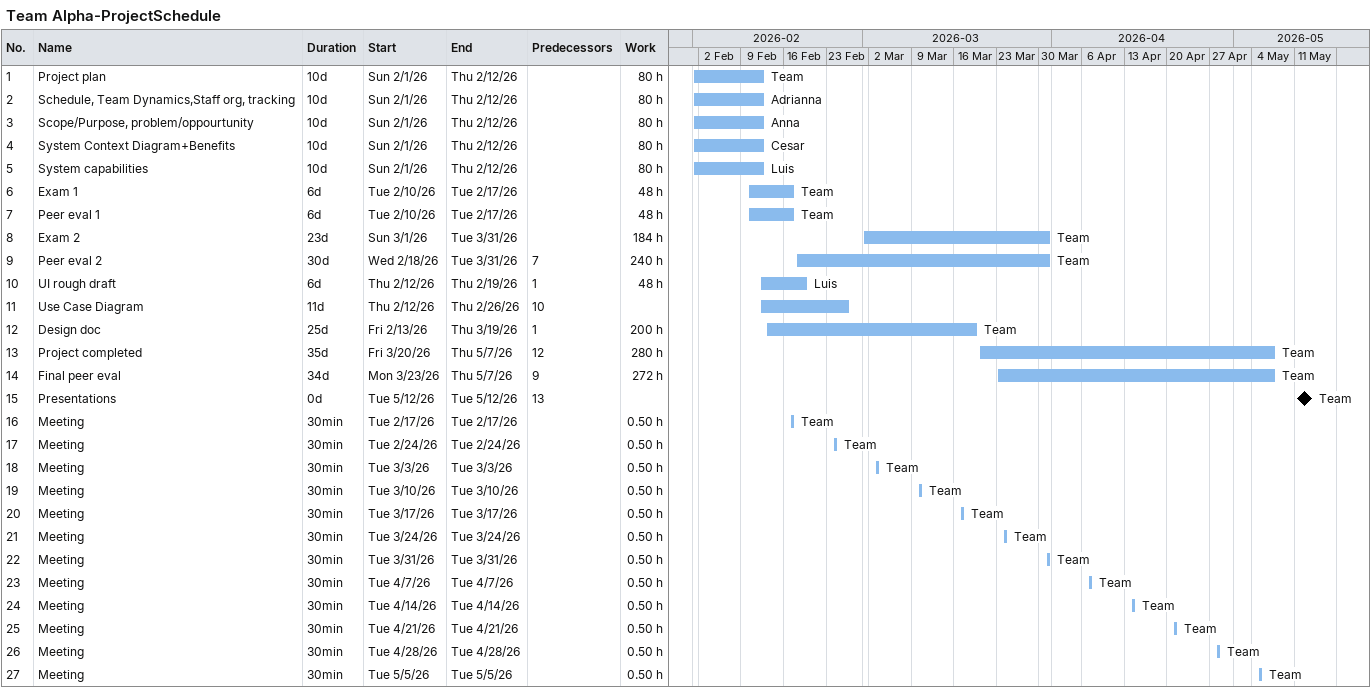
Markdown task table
Team Alpha-ProjectSchedule

| ID | Task | Duration | Start | Finish | Predecessors | Resources | Work (h) |
|---|---|---|---|---|---|---|---|
| 1 | Project plan | 10d | 2026-02-01 | 2026-02-12 |  | Team | 80 |
| 2 | Schedule, Team Dynamics,Staff org, tracking | 10d | 2026-02-01 | 2026-02-12 |  | Adrianna | 80 |
| 3 | Scope/Purpose, problem/oppourtunity | 10d | 2026-02-01 | 2026-02-12 |  | Anna | 80 |
| 4 | System Context Diagram+Benefits | 10d | 2026-02-01 | 2026-02-12 |  | Cesar | 80 |
| 5 | System capabilities | 10d | 2026-02-01 | 2026-02-12 |  | Luis | 80 |
| 6 | Exam 1 | 6d | 2026-02-10 | 2026-02-17 |  | Team | 48 |
| 7 | Peer eval 1 | 6d | 2026-02-10 | 2026-02-17 |  | Team | 48 |
| 8 | Exam 2 | 23d | 2026-03-01 | 2026-03-31 |  | Team | 184 |
| 9 | Peer eval 2 | 30d | 2026-02-18 | 2026-03-31 | 7 | Team | 240 |
| 10 | UI rough draft | 6d | 2026-02-12 | 2026-02-19 | 1 | Luis | 48 |
| 11 | Use Case Diagram | 11d | 2026-02-12 | 2026-02-26 | 10 |  |  |
| 12 | Design doc | 25d | 2026-02-13 | 2026-03-19 | 1 | Team | 200 |
| 13 | Project completed | 35d | 2026-03-20 | 2026-05-07 | 12 | Team | 280 |
| 14 | Final peer eval | 34d | 2026-03-23 | 2026-05-07 | 9 | Team | 272 |
| 15 | Presentations | 0d | 2026-05-12 | 2026-05-12 | 13 | Team |  |
| 16 | Meeting | 30min | 2026-02-17 | 2026-02-17 |  | Team | 0.50 |
| 17 | Meeting | 30min | 2026-02-24 | 2026-02-24 |  | Team | 0.50 |
| 18 | Meeting | 30min | 2026-03-03 | 2026-03-03 |  | Team | 0.50 |
| 19 | Meeting | 30min | 2026-03-10 | 2026-03-10 |  | Team | 0.50 |
| 20 | Meeting | 30min | 2026-03-17 | 2026-03-17 |  | Team | 0.50 |
| 21 | Meeting | 30min | 2026-03-24 | 2026-03-24 |  | Team | 0.50 |
| 22 | Meeting | 30min | 2026-03-31 | 2026-03-31 |  | Team | 0.50 |
| 23 | Meeting | 30min | 2026-04-07 | 2026-04-07 |  | Team | 0.50 |
| 24 | Meeting | 30min | 2026-04-14 | 2026-04-14 |  | Team | 0.50 |
| 25 | Meeting | 30min | 2026-04-21 | 2026-04-21 |  | Team | 0.50 |
| 26 | Meeting | 30min | 2026-04-28 | 2026-04-28 |  | Team | 0.50 |
| 27 | Meeting | 30min | 2026-05-05 | 2026-05-05 |  | Team | 0.50 |
